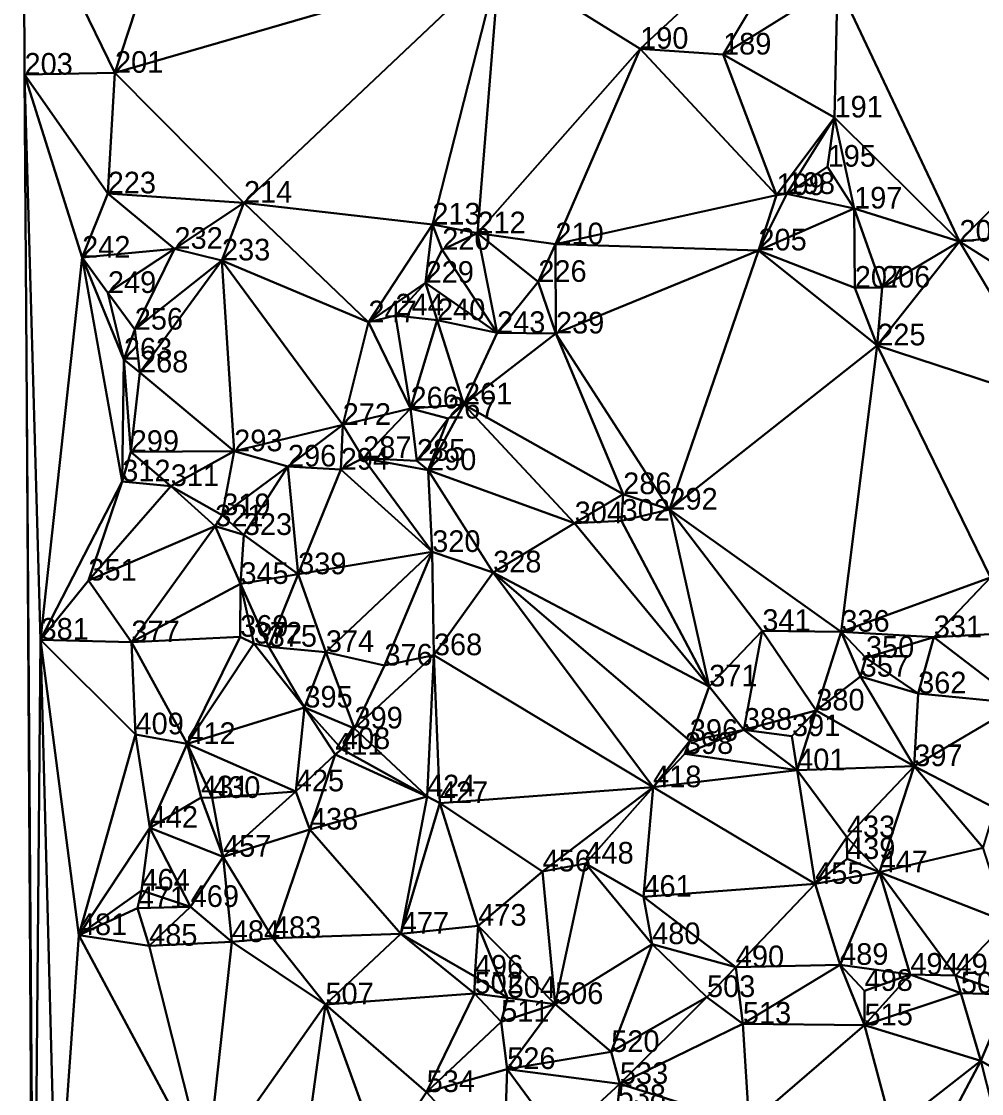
# Model space of a CAD drawing. Header units: metres. Extents: x 1121750 to 1121841, y 512624 to 512853.
# Drawn here: x 1121750.02 to 1121794.37, y 512753.33 to 512802.86 of the extents above; entities that cross this region are included whole.
import ezdxf

# ---------------------------------------------------------------- set-up
doc = ezdxf.new("R2010")
doc.units = ezdxf.units.M
doc.layers.add('shiti', color=10, linetype='CONTINUOUS')
doc.layers.add('zhuji', color=50, linetype='CONTINUOUS')

msp = doc.modelspace()

# ---------------------------------------------------------------- linework, layer by layer
for p in [(1121778.596, 512801.593, 211.12), (1121782.427, 512801.327, 210.56), (1121750.159, 512800.398, 211.97), (1121754.338, 512800.484, 210.95), (1121787.574, 512798.419, 210.71), (1121787.258, 512796.147, 210.8), (1121754.002, 512794.913, 210.85), (1121784.897, 512794.833, 211.02), (1121785.366, 512794.886, 211.1), (1121760.294, 512794.482, 210.75), (1121788.48, 512794.215, 210.86), (1121768.998, 512793.476, 210.98), (1121771.08, 512793.069, 210.88), (1121757.087, 512792.353, 210.86), (1121774.683, 512792.561, 210.81), (1121793.348, 512792.686, 210.65), (1121752.821, 512791.946, 211.17), (1121769.455, 512792.309, 210.78), (1121784.062, 512792.279, 211.04), (1121759.28, 512791.816, 210.87), (1121768.685, 512790.784, 210.86), (1121773.893, 512790.826, 211.04), (1121788.512, 512790.556, 210.81), (1121789.772, 512790.564, 210.83), (1121754.01, 512790.314, 210.7), (1121766.046, 512788.958, 211.34), (1121767.294, 512789.276, 211.27), (1121769.215, 512789.058, 211.08), (1121755.251, 512788.622, 210.94), (1121771.988, 512788.465, 210.96), (1121774.708, 512788.442, 210.9), (1121789.548, 512787.893, 210.83), (1121754.749, 512787.239, 211.11), (1121755.493, 512786.644, 211.29), (1121767.99, 512784.981, 210.91), (1121770.459, 512785.166, 210.89), (1121769.723, 512784.512, 211.05), (1121764.856, 512784.222, 211.45), (1121755.065, 512782.972, 211.35), (1121759.844, 512783.001, 211.34), (1121765.805, 512782.688, 211.81), (1121768.285, 512782.563, 211.63), (1121762.328, 512782.297, 211.42), (1121764.769, 512782.152, 211.67), (1121768.798, 512782.127, 211.48), (1121754.674, 512781.61, 211.09), (1121756.915, 512781.394, 211.9), (1121777.813, 512781.022, 210.87), (1121759.293, 512780.049, 211.18), (1121779.947, 512780.306, 210.99), (1121758.966, 512779.537, 211.55), (1121775.572, 512779.679, 211.03), (1121777.74, 512779.792, 211), (1121760.288, 512779.135, 211.68), (1121768.991, 512778.349, 211.56), (1121753.112, 512777.031, 211.15), (1121762.799, 512777.321, 211.42), (1121771.806, 512777.406, 211.07), (1121760.132, 512776.874, 211.7), (1121784.241, 512774.703, 211.22), (1121787.89, 512774.666, 211.15), (1121750.9, 512774.298, 211.48), (1121755.099, 512774.184, 211.16), (1121760.117, 512774.435, 211.62), (1121760.749, 512774.119, 211.55), (1121792.161, 512774.412, 210.99), (1121761.439, 512773.973, 211.35), (1121764.08, 512773.729, 211.4), (1121769.07, 512773.58, 211.44), (1121766.784, 512773.106, 211.65), (1121789.027, 512773.463, 211.38), (1121788.783, 512772.591, 211.27), (1121781.787, 512772.138, 211.08), (1121791.437, 512771.818, 210.87), (1121763.086, 512771.164, 211.27), (1121786.733, 512771.029, 211.06), (1121765.402, 512770.198, 211.16), (1121783.389, 512770.139, 211.16), (1121755.286, 512769.926, 211.4), (1121780.892, 512769.623, 211.07), (1121785.61, 512769.842, 210.97), (1121757.678, 512769.481, 211.67), (1121764.818, 512769.245, 211.46), (1121764.51, 512768.993, 211.28), (1121780.666, 512769.022, 211.16), (1121785.85, 512768.264, 211.11), (1121791.258, 512768.457, 211.29), (1121762.69, 512767.292, 211.31), (1121779.196, 512767.483, 211.37), (1121758.313, 512767.015, 212.22), (1121758.823, 512766.988, 212.09), (1121768.751, 512767.059, 211.07), (1121769.342, 512766.753, 211.13), (1121755.942, 512765.611, 211.97), (1121763.341, 512765.526, 211.45), (1121788.148, 512765.169, 211.02), (1121759.33, 512764.272, 211.36), (1121788.155, 512764.169, 211.13), (1121776.068, 512763.955, 211.13), (1121774.091, 512763.593, 211.26), (1121789.658, 512763.559, 211.19), (1121755.56, 512762.709, 212.01), (1121786.682, 512763.02, 211.21), (1121778.747, 512762.422, 211.44), (1121755.385, 512761.898, 211.92), (1121757.834, 512761.953, 211.8), (1121752.673, 512760.652, 211.86), (1121767.54, 512760.713, 211.32), (1121771.117, 512761.085, 211.47), (1121755.916, 512760.162, 211.66), (1121759.734, 512760.335, 211.6), (1121761.632, 512760.517, 211.47), (1121779.151, 512760.235, 211.35), (1121783.016, 512759.169, 211.28), (1121787.835, 512759.278, 211.3), (1121770.961, 512758.735, 211.63), (1121791.077, 512758.828, 211.36), (1121793.167, 512758.791, 211.18), (1121770.946, 512757.955, 211.8), (1121772.477, 512757.754, 211.45), (1121781.685, 512757.791, 211.46), (1121788.962, 512758.075, 211.35), (1121793.412, 512757.963, 211.25), (1121764.061, 512757.452, 211.82), (1121774.668, 512757.468, 211.36), (1121772.174, 512756.652, 211.87), (1121783.342, 512756.561, 211.55), (1121788.962, 512756.486, 211.45), (1121777.262, 512755.254, 211.39), (1121794.341, 512754.839, 211.34), (1121772.457, 512754.465, 211.65), (1121777.661, 512753.777, 211.26), (1121768.735, 512753.402, 211.75)]:
    msp.add_point(p)
at = {"layer": 'shiti'}
for points in [[(1121750.159, 512800.398), (1121750.125, 512809.116), (1121750.017, 512825.073), (1121750.159, 512800.398)], [(1121750.125, 512809.116), (1121754.338, 512800.484), (1121757.861, 512811.244), (1121750.125, 512809.116)], [(1121754.338, 512800.484), (1121772.103, 512805.642), (1121757.861, 512811.244), (1121754.338, 512800.484)], [(1121778.596, 512801.593), (1121787.553, 512809.927), (1121772.103, 512805.642), (1121778.596, 512801.593)], [(1121778.596, 512801.593), (1121782.427, 512801.327), (1121787.553, 512809.927), (1121778.596, 512801.593)], [(1121782.427, 512801.327), (1121787.716, 512804.629), (1121787.553, 512809.927), (1121782.427, 512801.327)], [(1121750.159, 512800.398), (1121754.338, 512800.484), (1121750.125, 512809.116), (1121750.159, 512800.398)], [(1121793.348, 512792.686), (1121806.354, 512805.903), (1121787.716, 512804.629), (1121793.348, 512792.686)], [(1121812.063, 512794.61), (1121806.354, 512805.903), (1121793.348, 512792.686), (1121812.063, 512794.61)], [(1121760.294, 512794.482), (1121772.103, 512805.642), (1121754.338, 512800.484), (1121760.294, 512794.482)], [(1121768.998, 512793.476), (1121772.103, 512805.642), (1121760.294, 512794.482), (1121768.998, 512793.476)], [(1121768.998, 512793.476), (1121771.08, 512793.069), (1121772.103, 512805.642), (1121768.998, 512793.476)], [(1121771.08, 512793.069), (1121778.596, 512801.593), (1121772.103, 512805.642), (1121771.08, 512793.069)], [(1121787.574, 512798.419), (1121787.716, 512804.629), (1121782.427, 512801.327), (1121787.574, 512798.419)], [(1121787.574, 512798.419), (1121793.348, 512792.686), (1121787.716, 512804.629), (1121787.574, 512798.419)], [(1121774.683, 512792.561), (1121778.596, 512801.593), (1121771.08, 512793.069), (1121774.683, 512792.561)], [(1121774.683, 512792.561), (1121784.897, 512794.833), (1121778.596, 512801.593), (1121774.683, 512792.561)], [(1121784.897, 512794.833), (1121782.427, 512801.327), (1121778.596, 512801.593), (1121784.897, 512794.833)], [(1121784.897, 512794.833), (1121787.574, 512798.419), (1121782.427, 512801.327), (1121784.897, 512794.833)], [(1121754.002, 512794.913), (1121754.338, 512800.484), (1121750.159, 512800.398), (1121754.002, 512794.913)], [(1121752.821, 512791.946), (1121754.002, 512794.913), (1121750.159, 512800.398), (1121752.821, 512791.946)], [(1121750.9, 512774.298), (1121752.821, 512791.946), (1121750.159, 512800.398), (1121750.9, 512774.298)], [(1121750.585, 512739.253), (1121750.9, 512774.298), (1121750.159, 512800.398), (1121750.585, 512739.253)], [(1121750.704, 512710.219), (1121750.585, 512739.253), (1121750.159, 512800.398), (1121750.704, 512710.219)], [(1121754.002, 512794.913), (1121760.294, 512794.482), (1121754.338, 512800.484), (1121754.002, 512794.913)], [(1121785.366, 512794.886), (1121787.574, 512798.419), (1121784.897, 512794.833), (1121785.366, 512794.886)], [(1121787.258, 512796.147), (1121787.574, 512798.419), (1121785.366, 512794.886), (1121787.258, 512796.147)], [(1121787.258, 512796.147), (1121788.48, 512794.215), (1121787.574, 512798.419), (1121787.258, 512796.147)], [(1121788.48, 512794.215), (1121793.348, 512792.686), (1121787.574, 512798.419), (1121788.48, 512794.215)], [(1121785.366, 512794.886), (1121788.48, 512794.215), (1121787.258, 512796.147), (1121785.366, 512794.886)], [(1121752.821, 512791.946), (1121757.087, 512792.353), (1121754.002, 512794.913), (1121752.821, 512791.946)], [(1121757.087, 512792.353), (1121760.294, 512794.482), (1121754.002, 512794.913), (1121757.087, 512792.353)], [(1121784.062, 512792.279), (1121784.897, 512794.833), (1121774.683, 512792.561), (1121784.062, 512792.279)], [(1121784.062, 512792.279), (1121785.366, 512794.886), (1121784.897, 512794.833), (1121784.062, 512792.279)], [(1121788.48, 512794.215), (1121785.366, 512794.886), (1121784.062, 512792.279), (1121788.48, 512794.215)], [(1121759.28, 512791.816), (1121760.294, 512794.482), (1121757.087, 512792.353), (1121759.28, 512791.816)], [(1121759.28, 512791.816), (1121766.046, 512788.958), (1121760.294, 512794.482), (1121759.28, 512791.816)], [(1121766.046, 512788.958), (1121768.998, 512793.476), (1121760.294, 512794.482), (1121766.046, 512788.958)], [(1121793.348, 512792.686), (1121806.236, 512784.536), (1121812.063, 512794.61), (1121793.348, 512792.686)], [(1121784.062, 512792.279), (1121788.512, 512790.556), (1121788.48, 512794.215), (1121784.062, 512792.279)], [(1121789.772, 512790.564), (1121793.348, 512792.686), (1121788.48, 512794.215), (1121789.772, 512790.564)], [(1121788.512, 512790.556), (1121789.772, 512790.564), (1121788.48, 512794.215), (1121788.512, 512790.556)], [(1121768.685, 512790.784), (1121768.998, 512793.476), (1121766.046, 512788.958), (1121768.685, 512790.784)], [(1121768.685, 512790.784), (1121769.455, 512792.309), (1121768.998, 512793.476), (1121768.685, 512790.784)], [(1121769.455, 512792.309), (1121771.08, 512793.069), (1121768.998, 512793.476), (1121769.455, 512792.309)], [(1121771.988, 512788.465), (1121771.08, 512793.069), (1121769.455, 512792.309), (1121771.988, 512788.465)], [(1121773.893, 512790.826), (1121774.683, 512792.561), (1121771.08, 512793.069), (1121773.893, 512790.826)], [(1121771.988, 512788.465), (1121773.893, 512790.826), (1121771.08, 512793.069), (1121771.988, 512788.465)], [(1121754.01, 512790.314), (1121757.087, 512792.353), (1121752.821, 512791.946), (1121754.01, 512790.314)], [(1121755.251, 512788.622), (1121757.087, 512792.353), (1121754.01, 512790.314), (1121755.251, 512788.622)], [(1121755.251, 512788.622), (1121759.28, 512791.816), (1121757.087, 512792.353), (1121755.251, 512788.622)], [(1121774.708, 512788.442), (1121774.683, 512792.561), (1121773.893, 512790.826), (1121774.708, 512788.442)], [(1121774.708, 512788.442), (1121784.062, 512792.279), (1121774.683, 512792.561), (1121774.708, 512788.442)], [(1121789.548, 512787.893), (1121797.853, 512785.165), (1121793.348, 512792.686), (1121789.548, 512787.893)], [(1121789.548, 512787.893), (1121793.348, 512792.686), (1121789.772, 512790.564), (1121789.548, 512787.893)], [(1121797.853, 512785.165), (1121806.236, 512784.536), (1121793.348, 512792.686), (1121797.853, 512785.165)], [(1121754.674, 512781.61), (1121752.821, 512791.946), (1121750.9, 512774.298), (1121754.674, 512781.61)], [(1121754.749, 512787.239), (1121754.01, 512790.314), (1121752.821, 512791.946), (1121754.749, 512787.239)], [(1121754.749, 512787.239), (1121752.821, 512791.946), (1121754.674, 512781.61), (1121754.749, 512787.239)], [(1121771.988, 512788.465), (1121769.455, 512792.309), (1121768.685, 512790.784), (1121771.988, 512788.465)], [(1121779.947, 512780.306), (1121784.062, 512792.279), (1121774.708, 512788.442), (1121779.947, 512780.306)], [(1121789.548, 512787.893), (1121784.062, 512792.279), (1121779.947, 512780.306), (1121789.548, 512787.893)], [(1121789.548, 512787.893), (1121788.512, 512790.556), (1121784.062, 512792.279), (1121789.548, 512787.893)], [(1121755.493, 512786.644), (1121759.28, 512791.816), (1121755.251, 512788.622), (1121755.493, 512786.644)], [(1121759.844, 512783.001), (1121759.28, 512791.816), (1121755.493, 512786.644), (1121759.844, 512783.001)], [(1121764.856, 512784.222), (1121766.046, 512788.958), (1121759.28, 512791.816), (1121764.856, 512784.222)], [(1121759.844, 512783.001), (1121764.856, 512784.222), (1121759.28, 512791.816), (1121759.844, 512783.001)], [(1121767.294, 512789.276), (1121768.685, 512790.784), (1121766.046, 512788.958), (1121767.294, 512789.276)], [(1121769.215, 512789.058), (1121768.685, 512790.784), (1121767.294, 512789.276), (1121769.215, 512789.058)], [(1121769.215, 512789.058), (1121771.988, 512788.465), (1121768.685, 512790.784), (1121769.215, 512789.058)], [(1121774.708, 512788.442), (1121773.893, 512790.826), (1121771.988, 512788.465), (1121774.708, 512788.442)], [(1121789.548, 512787.893), (1121789.772, 512790.564), (1121788.512, 512790.556), (1121789.548, 512787.893)], [(1121755.251, 512788.622), (1121754.01, 512790.314), (1121754.749, 512787.239), (1121755.251, 512788.622)], [(1121767.99, 512784.981), (1121766.046, 512788.958), (1121764.856, 512784.222), (1121767.99, 512784.981)], [(1121767.99, 512784.981), (1121767.294, 512789.276), (1121766.046, 512788.958), (1121767.99, 512784.981)], [(1121769.215, 512789.058), (1121767.294, 512789.276), (1121767.99, 512784.981), (1121769.215, 512789.058)], [(1121767.99, 512784.981), (1121770.459, 512785.166), (1121769.215, 512789.058), (1121767.99, 512784.981)], [(1121770.459, 512785.166), (1121771.988, 512788.465), (1121769.215, 512789.058), (1121770.459, 512785.166)], [(1121754.749, 512787.239), (1121755.493, 512786.644), (1121755.251, 512788.622), (1121754.749, 512787.239)], [(1121770.459, 512785.166), (1121774.708, 512788.442), (1121771.988, 512788.465), (1121770.459, 512785.166)], [(1121770.459, 512785.166), (1121777.813, 512781.022), (1121774.708, 512788.442), (1121770.459, 512785.166)], [(1121777.813, 512781.022), (1121779.947, 512780.306), (1121774.708, 512788.442), (1121777.813, 512781.022)], [(1121779.947, 512780.306), (1121787.89, 512774.666), (1121789.548, 512787.893), (1121779.947, 512780.306)], [(1121787.89, 512774.666), (1121794.783, 512777.167), (1121789.548, 512787.893), (1121787.89, 512774.666)], [(1121794.783, 512777.167), (1121797.853, 512785.165), (1121789.548, 512787.893), (1121794.783, 512777.167)], [(1121755.065, 512782.972), (1121754.749, 512787.239), (1121754.674, 512781.61), (1121755.065, 512782.972)], [(1121755.065, 512782.972), (1121755.493, 512786.644), (1121754.749, 512787.239), (1121755.065, 512782.972)], [(1121755.065, 512782.972), (1121759.844, 512783.001), (1121755.493, 512786.644), (1121755.065, 512782.972)], [(1121765.805, 512782.688), (1121767.99, 512784.981), (1121764.856, 512784.222), (1121765.805, 512782.688)], [(1121768.285, 512782.563), (1121767.99, 512784.981), (1121765.805, 512782.688), (1121768.285, 512782.563)], [(1121769.723, 512784.512), (1121770.459, 512785.166), (1121767.99, 512784.981), (1121769.723, 512784.512)], [(1121769.723, 512784.512), (1121767.99, 512784.981), (1121768.285, 512782.563), (1121769.723, 512784.512)], [(1121768.798, 512782.127), (1121775.572, 512779.679), (1121770.459, 512785.166), (1121768.798, 512782.127)], [(1121769.723, 512784.512), (1121768.798, 512782.127), (1121770.459, 512785.166), (1121769.723, 512784.512)], [(1121775.572, 512779.679), (1121777.813, 512781.022), (1121770.459, 512785.166), (1121775.572, 512779.679)], [(1121768.285, 512782.563), (1121768.798, 512782.127), (1121769.723, 512784.512), (1121768.285, 512782.563)], [(1121762.328, 512782.297), (1121764.856, 512784.222), (1121759.844, 512783.001), (1121762.328, 512782.297)], [(1121764.769, 512782.152), (1121764.856, 512784.222), (1121762.328, 512782.297), (1121764.769, 512782.152)], [(1121764.769, 512782.152), (1121765.805, 512782.688), (1121764.856, 512784.222), (1121764.769, 512782.152)], [(1121755.065, 512782.972), (1121754.674, 512781.61), (1121756.915, 512781.394), (1121755.065, 512782.972)], [(1121756.915, 512781.394), (1121759.844, 512783.001), (1121755.065, 512782.972), (1121756.915, 512781.394)], [(1121756.915, 512781.394), (1121759.293, 512780.049), (1121759.844, 512783.001), (1121756.915, 512781.394)], [(1121759.293, 512780.049), (1121762.328, 512782.297), (1121759.844, 512783.001), (1121759.293, 512780.049)], [(1121768.991, 512778.349), (1121765.805, 512782.688), (1121764.769, 512782.152), (1121768.991, 512778.349)], [(1121768.798, 512782.127), (1121768.285, 512782.563), (1121765.805, 512782.688), (1121768.798, 512782.127)], [(1121768.798, 512782.127), (1121765.805, 512782.688), (1121768.991, 512778.349), (1121768.798, 512782.127)], [(1121760.288, 512779.135), (1121762.328, 512782.297), (1121759.293, 512780.049), (1121760.288, 512779.135)], [(1121762.799, 512777.321), (1121762.328, 512782.297), (1121760.288, 512779.135), (1121762.799, 512777.321)], [(1121762.799, 512777.321), (1121764.769, 512782.152), (1121762.328, 512782.297), (1121762.799, 512777.321)], [(1121768.991, 512778.349), (1121764.769, 512782.152), (1121762.799, 512777.321), (1121768.991, 512778.349)], [(1121771.806, 512777.406), (1121775.572, 512779.679), (1121768.798, 512782.127), (1121771.806, 512777.406)], [(1121768.991, 512778.349), (1121771.806, 512777.406), (1121768.798, 512782.127), (1121768.991, 512778.349)], [(1121753.112, 512777.031), (1121754.674, 512781.61), (1121750.9, 512774.298), (1121753.112, 512777.031)], [(1121756.915, 512781.394), (1121754.674, 512781.61), (1121753.112, 512777.031), (1121756.915, 512781.394)], [(1121758.966, 512779.537), (1121756.915, 512781.394), (1121753.112, 512777.031), (1121758.966, 512779.537)], [(1121759.293, 512780.049), (1121756.915, 512781.394), (1121758.966, 512779.537), (1121759.293, 512780.049)], [(1121775.572, 512779.679), (1121777.74, 512779.792), (1121777.813, 512781.022), (1121775.572, 512779.679)], [(1121777.74, 512779.792), (1121779.947, 512780.306), (1121777.813, 512781.022), (1121777.74, 512779.792)], [(1121758.966, 512779.537), (1121760.288, 512779.135), (1121759.293, 512780.049), (1121758.966, 512779.537)], [(1121781.787, 512772.138), (1121779.947, 512780.306), (1121777.74, 512779.792), (1121781.787, 512772.138)], [(1121784.241, 512774.703), (1121787.89, 512774.666), (1121779.947, 512780.306), (1121784.241, 512774.703)], [(1121781.787, 512772.138), (1121784.241, 512774.703), (1121779.947, 512780.306), (1121781.787, 512772.138)], [(1121758.966, 512779.537), (1121753.112, 512777.031), (1121755.099, 512774.184), (1121758.966, 512779.537)], [(1121760.132, 512776.874), (1121758.966, 512779.537), (1121755.099, 512774.184), (1121760.132, 512776.874)], [(1121760.288, 512779.135), (1121758.966, 512779.537), (1121760.132, 512776.874), (1121760.288, 512779.135)], [(1121771.806, 512777.406), (1121781.787, 512772.138), (1121775.572, 512779.679), (1121771.806, 512777.406)], [(1121781.787, 512772.138), (1121777.74, 512779.792), (1121775.572, 512779.679), (1121781.787, 512772.138)], [(1121760.132, 512776.874), (1121762.799, 512777.321), (1121760.288, 512779.135), (1121760.132, 512776.874)], [(1121764.08, 512773.729), (1121768.991, 512778.349), (1121762.799, 512777.321), (1121764.08, 512773.729)], [(1121766.784, 512773.106), (1121768.991, 512778.349), (1121764.08, 512773.729), (1121766.784, 512773.106)], [(1121766.784, 512773.106), (1121769.07, 512773.58), (1121768.991, 512778.349), (1121766.784, 512773.106)], [(1121769.07, 512773.58), (1121771.806, 512777.406), (1121768.991, 512778.349), (1121769.07, 512773.58)], [(1121755.099, 512774.184), (1121753.112, 512777.031), (1121750.9, 512774.298), (1121755.099, 512774.184)], [(1121761.439, 512773.973), (1121762.799, 512777.321), (1121760.132, 512776.874), (1121761.439, 512773.973)], [(1121761.439, 512773.973), (1121764.08, 512773.729), (1121762.799, 512777.321), (1121761.439, 512773.973)], [(1121769.07, 512773.58), (1121779.196, 512767.483), (1121771.806, 512777.406), (1121769.07, 512773.58)], [(1121771.806, 512777.406), (1121780.892, 512769.623), (1121781.787, 512772.138), (1121771.806, 512777.406)], [(1121779.196, 512767.483), (1121780.892, 512769.623), (1121771.806, 512777.406), (1121779.196, 512767.483)], [(1121792.161, 512774.412), (1121794.783, 512777.167), (1121787.89, 512774.666), (1121792.161, 512774.412)], [(1121795.939, 512774.615), (1121794.783, 512777.167), (1121792.161, 512774.412), (1121795.939, 512774.615)], [(1121760.117, 512774.435), (1121760.132, 512776.874), (1121755.099, 512774.184), (1121760.117, 512774.435)], [(1121760.749, 512774.119), (1121760.132, 512776.874), (1121760.117, 512774.435), (1121760.749, 512774.119)], [(1121761.439, 512773.973), (1121760.132, 512776.874), (1121760.749, 512774.119), (1121761.439, 512773.973)], [(1121783.389, 512770.139), (1121784.241, 512774.703), (1121781.787, 512772.138), (1121783.389, 512770.139)], [(1121783.389, 512770.139), (1121786.733, 512771.029), (1121784.241, 512774.703), (1121783.389, 512770.139)], [(1121786.733, 512771.029), (1121787.89, 512774.666), (1121784.241, 512774.703), (1121786.733, 512771.029)], [(1121788.783, 512772.591), (1121787.89, 512774.666), (1121786.733, 512771.029), (1121788.783, 512772.591)], [(1121789.027, 512773.463), (1121792.161, 512774.412), (1121787.89, 512774.666), (1121789.027, 512773.463)], [(1121788.783, 512772.591), (1121789.027, 512773.463), (1121787.89, 512774.666), (1121788.783, 512772.591)], [(1121796.159, 512771.357), (1121795.939, 512774.615), (1121792.161, 512774.412), (1121796.159, 512771.357)], [(1121751.633, 512746.108), (1121750.9, 512774.298), (1121750.585, 512739.253), (1121751.633, 512746.108)], [(1121752.673, 512760.652), (1121750.9, 512774.298), (1121751.633, 512746.108), (1121752.673, 512760.652)], [(1121755.286, 512769.926), (1121750.9, 512774.298), (1121752.673, 512760.652), (1121755.286, 512769.926)], [(1121755.286, 512769.926), (1121755.099, 512774.184), (1121750.9, 512774.298), (1121755.286, 512769.926)], [(1121760.117, 512774.435), (1121755.099, 512774.184), (1121757.678, 512769.481), (1121760.117, 512774.435)], [(1121757.678, 512769.481), (1121755.099, 512774.184), (1121755.286, 512769.926), (1121757.678, 512769.481)], [(1121760.749, 512774.119), (1121760.117, 512774.435), (1121757.678, 512769.481), (1121760.749, 512774.119)], [(1121763.086, 512771.164), (1121760.749, 512774.119), (1121757.678, 512769.481), (1121763.086, 512771.164)], [(1121761.439, 512773.973), (1121760.749, 512774.119), (1121763.086, 512771.164), (1121761.439, 512773.973)], [(1121791.437, 512771.818), (1121792.161, 512774.412), (1121789.027, 512773.463), (1121791.437, 512771.818)], [(1121796.159, 512771.357), (1121792.161, 512774.412), (1121791.437, 512771.818), (1121796.159, 512771.357)], [(1121763.086, 512771.164), (1121764.08, 512773.729), (1121761.439, 512773.973), (1121763.086, 512771.164)], [(1121765.402, 512770.198), (1121764.08, 512773.729), (1121763.086, 512771.164), (1121765.402, 512770.198)], [(1121765.402, 512770.198), (1121766.784, 512773.106), (1121764.08, 512773.729), (1121765.402, 512770.198)], [(1121765.402, 512770.198), (1121769.07, 512773.58), (1121766.784, 512773.106), (1121765.402, 512770.198)], [(1121768.751, 512767.059), (1121769.07, 512773.58), (1121765.402, 512770.198), (1121768.751, 512767.059)], [(1121768.751, 512767.059), (1121769.342, 512766.753), (1121769.07, 512773.58), (1121768.751, 512767.059)], [(1121769.342, 512766.753), (1121779.196, 512767.483), (1121769.07, 512773.58), (1121769.342, 512766.753)], [(1121791.437, 512771.818), (1121789.027, 512773.463), (1121788.783, 512772.591), (1121791.437, 512771.818)], [(1121791.258, 512768.457), (1121788.783, 512772.591), (1121786.733, 512771.029), (1121791.258, 512768.457)], [(1121791.258, 512768.457), (1121791.437, 512771.818), (1121788.783, 512772.591), (1121791.258, 512768.457)], [(1121780.892, 512769.623), (1121783.389, 512770.139), (1121781.787, 512772.138), (1121780.892, 512769.623)], [(1121791.258, 512768.457), (1121796.159, 512771.357), (1121791.437, 512771.818), (1121791.258, 512768.457)], [(1121762.69, 512767.292), (1121763.086, 512771.164), (1121757.678, 512769.481), (1121762.69, 512767.292)], [(1121764.51, 512768.993), (1121763.086, 512771.164), (1121762.69, 512767.292), (1121764.51, 512768.993)], [(1121764.818, 512769.245), (1121765.402, 512770.198), (1121763.086, 512771.164), (1121764.818, 512769.245)], [(1121764.818, 512769.245), (1121763.086, 512771.164), (1121764.51, 512768.993), (1121764.818, 512769.245)], [(1121794.999, 512766.511), (1121796.159, 512771.357), (1121791.258, 512768.457), (1121794.999, 512766.511)], [(1121785.61, 512769.842), (1121786.733, 512771.029), (1121783.389, 512770.139), (1121785.61, 512769.842)], [(1121785.85, 512768.264), (1121786.733, 512771.029), (1121785.61, 512769.842), (1121785.85, 512768.264)], [(1121785.85, 512768.264), (1121791.258, 512768.457), (1121786.733, 512771.029), (1121785.85, 512768.264)], [(1121764.818, 512769.245), (1121768.751, 512767.059), (1121765.402, 512770.198), (1121764.818, 512769.245)], [(1121780.666, 512769.022), (1121783.389, 512770.139), (1121780.892, 512769.623), (1121780.666, 512769.022)], [(1121785.85, 512768.264), (1121783.389, 512770.139), (1121780.666, 512769.022), (1121785.85, 512768.264)], [(1121785.85, 512768.264), (1121785.61, 512769.842), (1121783.389, 512770.139), (1121785.85, 512768.264)], [(1121755.942, 512765.611), (1121755.286, 512769.926), (1121752.673, 512760.652), (1121755.942, 512765.611)], [(1121757.678, 512769.481), (1121755.286, 512769.926), (1121755.942, 512765.611), (1121757.678, 512769.481)], [(1121779.196, 512767.483), (1121780.666, 512769.022), (1121780.892, 512769.623), (1121779.196, 512767.483)], [(1121758.313, 512767.015), (1121757.678, 512769.481), (1121755.942, 512765.611), (1121758.313, 512767.015)], [(1121758.823, 512766.988), (1121757.678, 512769.481), (1121758.313, 512767.015), (1121758.823, 512766.988)], [(1121762.69, 512767.292), (1121757.678, 512769.481), (1121758.823, 512766.988), (1121762.69, 512767.292)], [(1121764.51, 512768.993), (1121768.751, 512767.059), (1121764.818, 512769.245), (1121764.51, 512768.993)], [(1121763.341, 512765.526), (1121764.51, 512768.993), (1121762.69, 512767.292), (1121763.341, 512765.526)], [(1121764.51, 512768.993), (1121763.341, 512765.526), (1121768.751, 512767.059), (1121764.51, 512768.993)], [(1121785.85, 512768.264), (1121780.666, 512769.022), (1121779.196, 512767.483), (1121785.85, 512768.264)], [(1121786.682, 512763.02), (1121785.85, 512768.264), (1121779.196, 512767.483), (1121786.682, 512763.02)], [(1121788.148, 512765.169), (1121791.258, 512768.457), (1121785.85, 512768.264), (1121788.148, 512765.169)], [(1121786.682, 512763.02), (1121788.148, 512765.169), (1121785.85, 512768.264), (1121786.682, 512763.02)], [(1121789.658, 512763.559), (1121791.258, 512768.457), (1121788.148, 512765.169), (1121789.658, 512763.559)], [(1121789.658, 512763.559), (1121794.44, 512764.688), (1121791.258, 512768.457), (1121789.658, 512763.559)], [(1121794.44, 512764.688), (1121794.999, 512766.511), (1121791.258, 512768.457), (1121794.44, 512764.688)], [(1121762.69, 512767.292), (1121758.823, 512766.988), (1121759.33, 512764.272), (1121762.69, 512767.292)], [(1121762.69, 512767.292), (1121759.33, 512764.272), (1121763.341, 512765.526), (1121762.69, 512767.292)], [(1121774.091, 512763.593), (1121779.196, 512767.483), (1121769.342, 512766.753), (1121774.091, 512763.593)], [(1121776.068, 512763.955), (1121779.196, 512767.483), (1121774.091, 512763.593), (1121776.068, 512763.955)], [(1121776.068, 512763.955), (1121778.747, 512762.422), (1121779.196, 512767.483), (1121776.068, 512763.955)], [(1121778.747, 512762.422), (1121786.682, 512763.02), (1121779.196, 512767.483), (1121778.747, 512762.422)], [(1121759.33, 512764.272), (1121758.313, 512767.015), (1121755.942, 512765.611), (1121759.33, 512764.272)], [(1121758.823, 512766.988), (1121758.313, 512767.015), (1121759.33, 512764.272), (1121758.823, 512766.988)], [(1121763.341, 512765.526), (1121767.54, 512760.713), (1121768.751, 512767.059), (1121763.341, 512765.526)], [(1121767.54, 512760.713), (1121769.342, 512766.753), (1121768.751, 512767.059), (1121767.54, 512760.713)], [(1121771.117, 512761.085), (1121769.342, 512766.753), (1121767.54, 512760.713), (1121771.117, 512761.085)], [(1121771.117, 512761.085), (1121774.091, 512763.593), (1121769.342, 512766.753), (1121771.117, 512761.085)], [(1121755.56, 512762.709), (1121755.942, 512765.611), (1121752.673, 512760.652), (1121755.56, 512762.709)], [(1121757.834, 512761.953), (1121755.942, 512765.611), (1121755.56, 512762.709), (1121757.834, 512761.953)], [(1121759.33, 512764.272), (1121755.942, 512765.611), (1121757.834, 512761.953), (1121759.33, 512764.272)], [(1121763.341, 512765.526), (1121759.33, 512764.272), (1121761.632, 512760.517), (1121763.341, 512765.526)], [(1121763.341, 512765.526), (1121761.632, 512760.517), (1121767.54, 512760.713), (1121763.341, 512765.526)], [(1121788.155, 512764.169), (1121788.148, 512765.169), (1121786.682, 512763.02), (1121788.155, 512764.169)], [(1121788.155, 512764.169), (1121789.658, 512763.559), (1121788.148, 512765.169), (1121788.155, 512764.169)], [(1121795.531, 512761.265), (1121794.44, 512764.688), (1121789.658, 512763.559), (1121795.531, 512761.265)], [(1121759.33, 512764.272), (1121757.834, 512761.953), (1121759.734, 512760.335), (1121759.33, 512764.272)], [(1121759.33, 512764.272), (1121759.734, 512760.335), (1121761.632, 512760.517), (1121759.33, 512764.272)], [(1121789.658, 512763.559), (1121788.155, 512764.169), (1121786.682, 512763.02), (1121789.658, 512763.559)], [(1121774.668, 512757.468), (1121776.068, 512763.955), (1121774.091, 512763.593), (1121774.668, 512757.468)], [(1121779.151, 512760.235), (1121776.068, 512763.955), (1121774.668, 512757.468), (1121779.151, 512760.235)], [(1121779.151, 512760.235), (1121778.747, 512762.422), (1121776.068, 512763.955), (1121779.151, 512760.235)], [(1121774.668, 512757.468), (1121774.091, 512763.593), (1121771.117, 512761.085), (1121774.668, 512757.468)], [(1121787.835, 512759.278), (1121789.658, 512763.559), (1121786.682, 512763.02), (1121787.835, 512759.278)], [(1121791.077, 512758.828), (1121789.658, 512763.559), (1121787.835, 512759.278), (1121791.077, 512758.828)], [(1121793.167, 512758.791), (1121795.531, 512761.265), (1121789.658, 512763.559), (1121793.167, 512758.791)], [(1121791.077, 512758.828), (1121793.167, 512758.791), (1121789.658, 512763.559), (1121791.077, 512758.828)], [(1121755.56, 512762.709), (1121752.673, 512760.652), (1121755.385, 512761.898), (1121755.56, 512762.709)], [(1121755.56, 512762.709), (1121755.385, 512761.898), (1121757.834, 512761.953), (1121755.56, 512762.709)], [(1121783.016, 512759.169), (1121786.682, 512763.02), (1121778.747, 512762.422), (1121783.016, 512759.169)], [(1121787.835, 512759.278), (1121786.682, 512763.02), (1121783.016, 512759.169), (1121787.835, 512759.278)], [(1121779.151, 512760.235), (1121783.016, 512759.169), (1121778.747, 512762.422), (1121779.151, 512760.235)], [(1121755.385, 512761.898), (1121752.673, 512760.652), (1121755.916, 512760.162), (1121755.385, 512761.898)], [(1121757.834, 512761.953), (1121755.385, 512761.898), (1121755.916, 512760.162), (1121757.834, 512761.953)], [(1121757.834, 512761.953), (1121755.916, 512760.162), (1121759.734, 512760.335), (1121757.834, 512761.953)], [(1121795.622, 512757.916), (1121795.531, 512761.265), (1121793.167, 512758.791), (1121795.622, 512757.916)], [(1121758.56, 512749.64), (1121752.673, 512760.652), (1121751.633, 512746.108), (1121758.56, 512749.64)], [(1121755.916, 512760.162), (1121752.673, 512760.652), (1121758.56, 512749.64), (1121755.916, 512760.162)], [(1121767.54, 512760.713), (1121761.632, 512760.517), (1121764.061, 512757.452), (1121767.54, 512760.713)], [(1121770.946, 512757.955), (1121767.54, 512760.713), (1121764.061, 512757.452), (1121770.946, 512757.955)], [(1121770.961, 512758.735), (1121771.117, 512761.085), (1121767.54, 512760.713), (1121770.961, 512758.735)], [(1121770.961, 512758.735), (1121767.54, 512760.713), (1121770.946, 512757.955), (1121770.961, 512758.735)], [(1121772.477, 512757.754), (1121771.117, 512761.085), (1121770.961, 512758.735), (1121772.477, 512757.754)], [(1121772.477, 512757.754), (1121774.668, 512757.468), (1121771.117, 512761.085), (1121772.477, 512757.754)], [(1121759.734, 512760.335), (1121755.916, 512760.162), (1121758.56, 512749.64), (1121759.734, 512760.335)], [(1121764.061, 512757.452), (1121759.734, 512760.335), (1121758.56, 512749.64), (1121764.061, 512757.452)], [(1121761.632, 512760.517), (1121759.734, 512760.335), (1121764.061, 512757.452), (1121761.632, 512760.517)], [(1121777.262, 512755.254), (1121779.151, 512760.235), (1121774.668, 512757.468), (1121777.262, 512755.254)], [(1121777.262, 512755.254), (1121781.685, 512757.791), (1121779.151, 512760.235), (1121777.262, 512755.254)], [(1121781.685, 512757.791), (1121783.016, 512759.169), (1121779.151, 512760.235), (1121781.685, 512757.791)], [(1121783.342, 512756.561), (1121783.016, 512759.169), (1121781.685, 512757.791), (1121783.342, 512756.561)], [(1121783.342, 512756.561), (1121787.835, 512759.278), (1121783.016, 512759.169), (1121783.342, 512756.561)], [(1121788.962, 512756.486), (1121787.835, 512759.278), (1121783.342, 512756.561), (1121788.962, 512756.486)], [(1121788.962, 512758.075), (1121791.077, 512758.828), (1121787.835, 512759.278), (1121788.962, 512758.075)], [(1121788.962, 512756.486), (1121788.962, 512758.075), (1121787.835, 512759.278), (1121788.962, 512756.486)], [(1121772.477, 512757.754), (1121770.961, 512758.735), (1121770.946, 512757.955), (1121772.477, 512757.754)], [(1121788.962, 512756.486), (1121793.412, 512757.963), (1121791.077, 512758.828), (1121788.962, 512756.486)], [(1121788.962, 512756.486), (1121791.077, 512758.828), (1121788.962, 512758.075), (1121788.962, 512756.486)], [(1121793.412, 512757.963), (1121793.167, 512758.791), (1121791.077, 512758.828), (1121793.412, 512757.963)], [(1121793.412, 512757.963), (1121795.622, 512757.916), (1121793.167, 512758.791), (1121793.412, 512757.963)], [(1121770.946, 512757.955), (1121764.061, 512757.452), (1121768.735, 512753.402), (1121770.946, 512757.955)], [(1121772.174, 512756.652), (1121770.946, 512757.955), (1121768.735, 512753.402), (1121772.174, 512756.652)], [(1121772.477, 512757.754), (1121770.946, 512757.955), (1121772.174, 512756.652), (1121772.477, 512757.754)], [(1121772.174, 512756.652), (1121774.668, 512757.468), (1121772.477, 512757.754), (1121772.174, 512756.652)], [(1121777.661, 512753.777), (1121781.685, 512757.791), (1121777.262, 512755.254), (1121777.661, 512753.777)], [(1121777.661, 512753.777), (1121783.342, 512756.561), (1121781.685, 512757.791), (1121777.661, 512753.777)], [(1121794.341, 512754.839), (1121793.412, 512757.963), (1121788.962, 512756.486), (1121794.341, 512754.839)], [(1121794.341, 512754.839), (1121795.622, 512757.916), (1121793.412, 512757.963), (1121794.341, 512754.839)], [(1121794.943, 512754.483), (1121795.622, 512757.916), (1121794.341, 512754.839), (1121794.943, 512754.483)], [(1121764.061, 512757.452), (1121758.56, 512749.64), (1121762.912, 512749.067), (1121764.061, 512757.452)], [(1121766.644, 512750.3), (1121764.061, 512757.452), (1121762.912, 512749.067), (1121766.644, 512750.3)], [(1121768.735, 512753.402), (1121764.061, 512757.452), (1121766.644, 512750.3), (1121768.735, 512753.402)], [(1121772.457, 512754.465), (1121774.668, 512757.468), (1121772.174, 512756.652), (1121772.457, 512754.465)], [(1121772.457, 512754.465), (1121777.262, 512755.254), (1121774.668, 512757.468), (1121772.457, 512754.465)], [(1121772.174, 512756.652), (1121768.735, 512753.402), (1121772.457, 512754.465), (1121772.174, 512756.652)], [(1121783.631, 512751.904), (1121783.342, 512756.561), (1121777.661, 512753.777), (1121783.631, 512751.904)], [(1121783.631, 512751.904), (1121788.962, 512756.486), (1121783.342, 512756.561), (1121783.631, 512751.904)], [(1121790.251, 512751.655), (1121788.962, 512756.486), (1121783.631, 512751.904), (1121790.251, 512751.655)], [(1121790.251, 512751.655), (1121794.341, 512754.839), (1121788.962, 512756.486), (1121790.251, 512751.655)], [(1121777.661, 512753.777), (1121777.262, 512755.254), (1121772.457, 512754.465), (1121777.661, 512753.777)], [(1121792.423, 512751.248), (1121794.341, 512754.839), (1121790.251, 512751.655), (1121792.423, 512751.248)], [(1121792.423, 512751.248), (1121794.874, 512752.723), (1121794.341, 512754.839), (1121792.423, 512751.248)], [(1121794.874, 512752.723), (1121794.943, 512754.483), (1121794.341, 512754.839), (1121794.874, 512752.723)], [(1121772.457, 512754.465), (1121768.735, 512753.402), (1121772.288, 512749.534), (1121772.457, 512754.465)], [(1121774.857, 512751.19), (1121772.457, 512754.465), (1121772.288, 512749.534), (1121774.857, 512751.19)], [(1121777.661, 512753.777), (1121772.457, 512754.465), (1121774.857, 512751.19), (1121777.661, 512753.777)], [(1121777.557, 512752.756), (1121777.661, 512753.777), (1121774.857, 512751.19), (1121777.557, 512752.756)], [(1121777.557, 512752.756), (1121783.631, 512751.904), (1121777.661, 512753.777), (1121777.557, 512752.756)], [(1121772.288, 512749.534), (1121768.735, 512753.402), (1121766.644, 512750.3), (1121772.288, 512749.534)]]:
    msp.add_lwpolyline(points, dxfattribs=at)

# ---------------------------------------------------------------- texts
at = {"layer": 'zhuji'}
for s, p in [('190', (1121778.596, 512801.593)), ('189', (1121782.427, 512801.327)), ('203', (1121750.159, 512800.398)), ('201', (1121754.338, 512800.484)), ('191', (1121787.574, 512798.419)), ('195', (1121787.258, 512796.147)), ('223', (1121754.002, 512794.913)), ('199', (1121784.897, 512794.833)), ('198', (1121785.366, 512794.886)), ('214', (1121760.294, 512794.482)), ('197', (1121788.48, 512794.215)), ('213', (1121768.998, 512793.476)), ('212', (1121771.08, 512793.069)), ('232', (1121757.087, 512792.353)), ('210', (1121774.683, 512792.561)), ('200', (1121793.348, 512792.686)), ('242', (1121752.821, 512791.946)), ('220', (1121769.455, 512792.309)), ('205', (1121784.062, 512792.279)), ('233', (1121759.28, 512791.816)), ('229', (1121768.685, 512790.784)), ('226', (1121773.893, 512790.826)), ('207', (1121788.512, 512790.556)), ('206', (1121789.772, 512790.564)), ('249', (1121754.01, 512790.314)), ('247', (1121766.046, 512788.958)), ('244', (1121767.294, 512789.276)), ('240', (1121769.215, 512789.058)), ('256', (1121755.251, 512788.622)), ('243', (1121771.988, 512788.465)), ('239', (1121774.708, 512788.442)), ('225', (1121789.548, 512787.893)), ('263', (1121754.749, 512787.239)), ('268', (1121755.493, 512786.644)), ('266', (1121767.99, 512784.981)), ('261', (1121770.459, 512785.166)), ('267', (1121769.723, 512784.512)), ('272', (1121764.856, 512784.222)), ('299', (1121755.065, 512782.972)), ('293', (1121759.844, 512783.001)), ('287', (1121765.805, 512782.688)), ('285', (1121768.285, 512782.563)), ('296', (1121762.328, 512782.297)), ('294', (1121764.769, 512782.152)), ('290', (1121768.798, 512782.127)), ('312', (1121754.674, 512781.61)), ('311', (1121756.915, 512781.394)), ('286', (1121777.813, 512781.022)), ('319', (1121759.293, 512780.049)), ('292', (1121779.947, 512780.306)), ('321', (1121758.966, 512779.537)), ('304', (1121775.572, 512779.679)), ('302', (1121777.74, 512779.792)), ('323', (1121760.288, 512779.135)), ('320', (1121768.991, 512778.349)), ('351', (1121753.112, 512777.031)), ('339', (1121762.799, 512777.321)), ('328', (1121771.806, 512777.406)), ('345', (1121760.132, 512776.874)), ('341', (1121784.241, 512774.703)), ('336', (1121787.89, 512774.666)), ('381', (1121750.9, 512774.298)), ('377', (1121755.099, 512774.184)), ('369', (1121760.117, 512774.435)), ('372', (1121760.749, 512774.119)), ('331', (1121792.161, 512774.412)), ('375', (1121761.439, 512773.973)), ('374', (1121764.08, 512773.729)), ('368', (1121769.07, 512773.58)), ('376', (1121766.784, 512773.106)), ('350', (1121789.027, 512773.463)), ('357', (1121788.783, 512772.591)), ('371', (1121781.787, 512772.138)), ('362', (1121791.437, 512771.818)), ('395', (1121763.086, 512771.164)), ('380', (1121786.733, 512771.029)), ('399', (1121765.402, 512770.198)), ('388', (1121783.389, 512770.139)), ('409', (1121755.286, 512769.926)), ('396', (1121780.892, 512769.623)), ('391', (1121785.61, 512769.842)), ('412', (1121757.678, 512769.481)), ('408', (1121764.818, 512769.245)), ('411', (1121764.51, 512768.993)), ('398', (1121780.666, 512769.022)), ('401', (1121785.85, 512768.264)), ('397', (1121791.258, 512768.457)), ('425', (1121762.69, 512767.292)), ('418', (1121779.196, 512767.483)), ('431', (1121758.313, 512767.015)), ('430', (1121758.823, 512766.988)), ('424', (1121768.751, 512767.059)), ('427', (1121769.342, 512766.753)), ('442', (1121755.942, 512765.611)), ('438', (1121763.341, 512765.526)), ('433', (1121788.148, 512765.169)), ('457', (1121759.33, 512764.272)), ('439', (1121788.155, 512764.169)), ('456', (1121774.091, 512763.593)), ('448', (1121776.068, 512763.955)), ('447', (1121789.658, 512763.559)), ('464', (1121755.56, 512762.709)), ('455', (1121786.682, 512763.02)), ('461', (1121778.747, 512762.422)), ('471', (1121755.385, 512761.898)), ('469', (1121757.834, 512761.953)), ('481', (1121752.673, 512760.652)), ('477', (1121767.54, 512760.713)), ('473', (1121771.117, 512761.085)), ('485', (1121755.916, 512760.162)), ('484', (1121759.734, 512760.335)), ('483', (1121761.632, 512760.517)), ('480', (1121779.151, 512760.235)), ('490', (1121783.016, 512759.169)), ('489', (1121787.835, 512759.278)), ('496', (1121770.961, 512758.735)), ('494', (1121791.077, 512758.828)), ('493', (1121793.167, 512758.791)), ('502', (1121770.946, 512757.955)), ('504', (1121772.477, 512757.754)), ('503', (1121781.685, 512757.791)), ('498', (1121788.962, 512758.075)), ('501', (1121793.412, 512757.963)), ('507', (1121764.061, 512757.452)), ('506', (1121774.668, 512757.468)), ('511', (1121772.174, 512756.652)), ('513', (1121783.342, 512756.561)), ('515', (1121788.962, 512756.486)), ('520', (1121777.262, 512755.254)), ('526', (1121772.457, 512754.465)), ('533', (1121777.661, 512753.777)), ('534', (1121768.735, 512753.402)), ('538', (1121777.557, 512752.756))]:
    msp.add_text(s, height=1, dxfattribs=at).set_placement(p)

doc.saveas('drawing.dxf')
